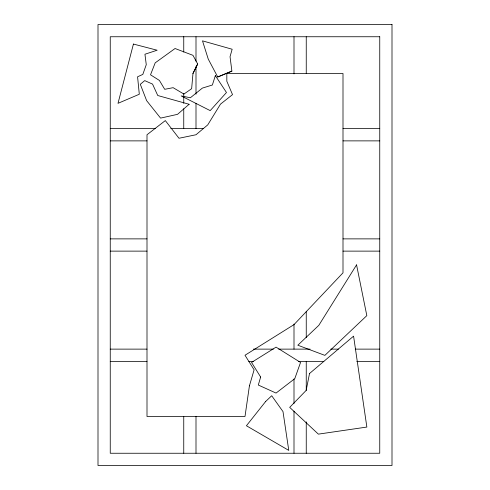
<?xml version="1.0" encoding="UTF-8"?>
<svg xmlns="http://www.w3.org/2000/svg" width="490" height="490" viewBox="0 0 490 490"><rect width="100%" height="100%" fill="white"/><g stroke="black" fill="none" stroke-linecap="round" stroke-linejoin="round"><path stroke-width="0.73" d="M192.962 73.616L197.672 63.976L192.962 55.327L175.059 48.51L155.195 62.849L150.516 74.805L159.397 80.433L164.707 89.309L173.123 87.679L183.909 94.062L191.645 88.696L192.987 73.341L197.672 63.976M231.886 71.117L217.732 76.991L208.262 59.125L202.493 40.854L232.15 49.245L230.043 56.693L231.886 71.117L217.732 76.991M110.25 128.625L155.422 128.625M170.734 128.625L203.656 128.625M343 128.625L379.75 128.625M110.25 140.875L147 140.875M343 140.875L379.75 140.875M110.25 238.875L147 238.875M343 238.875L379.75 238.875M110.25 251.125L147 251.125M343 251.125L379.75 251.125M110.25 349.125L147 349.125M253.422 349.125L273.328 349.125M278.688 349.125L310.078 349.125M330.75 349.125L338.406 349.125M355.25 349.125L379.75 349.125M110.25 361.375L147 361.375M248.828 361.375L253.422 361.375M298.594 361.375L323.859 361.375M356.781 361.375L379.75 361.375M306.25 36.75L306.25 73.5M306.25 311.609L306.25 337.641M306.25 361.375L306.25 390.469M306.25 421.859L306.25 453.25M294 36.658L294 73.904M294 324.055L294 349.125M294 378.984L294 403.484M294 411.141L294 453.25M196 36.75L196 61.25M196 66.609L196 94.172M196 103.359L196 128.625M196 416.5L196 453.25M183.75 36.658L183.75 52.063M183.75 93.406L183.75 103.359M183.75 108.719L183.75 128.625M183.75 416.5L183.75 453.25M249.416 385.875L245 416.5L147 416.5L147 134.75L165.326 120.589L178.985 138.26L196 134.75L207.754 124.877L220.5 104.125L232.523 94.619L226.827 81.242L226.827 73.5L343 73.5L343 272.826L294 324.625L245 355.25L254.102 369.815L249.416 385.875M309.521 373.527L306.152 390.414L289.7 407.368L318.371 434.134L366.857 427.06L353.584 336.146L309.521 373.527M133.427 44.057L118.004 103.335L139.307 94.245L137.574 76.783L142.817 74.419L146.265 64.674L144.942 54.237L157.137 50.225L133.427 44.057M260.649 377.012L258.31 385.042L276.048 393.072L294.772 378.666L300.548 362.447L276.048 347.134L251.548 362.447L260.649 377.012M215.349 75.619L212.372 85.003L202.37 88.102L190.365 97.767L181.135 95.905L210.198 110.624L226.472 92.506L215.349 75.619M356.561 264.87L318.806 325.354L297.828 345.217L324.876 355.373L366.832 315.634L356.561 264.87M265.641 401.506L246.415 425.749L288.769 450.396L283 411.606L271.705 395.742L265.641 401.506M189.128 104.272L177.533 114.335L160.573 118.115L146.639 100.658L140.299 84.292L144.722 80.617L152.549 84.102L157.749 95.513L189.128 104.272M392 24.5L98 24.5L98 465.5L392 465.5L392 24.5M379.75 36.75L110.25 36.75L110.25 453.25L379.75 453.25L379.75 36.75"/></g></svg>
